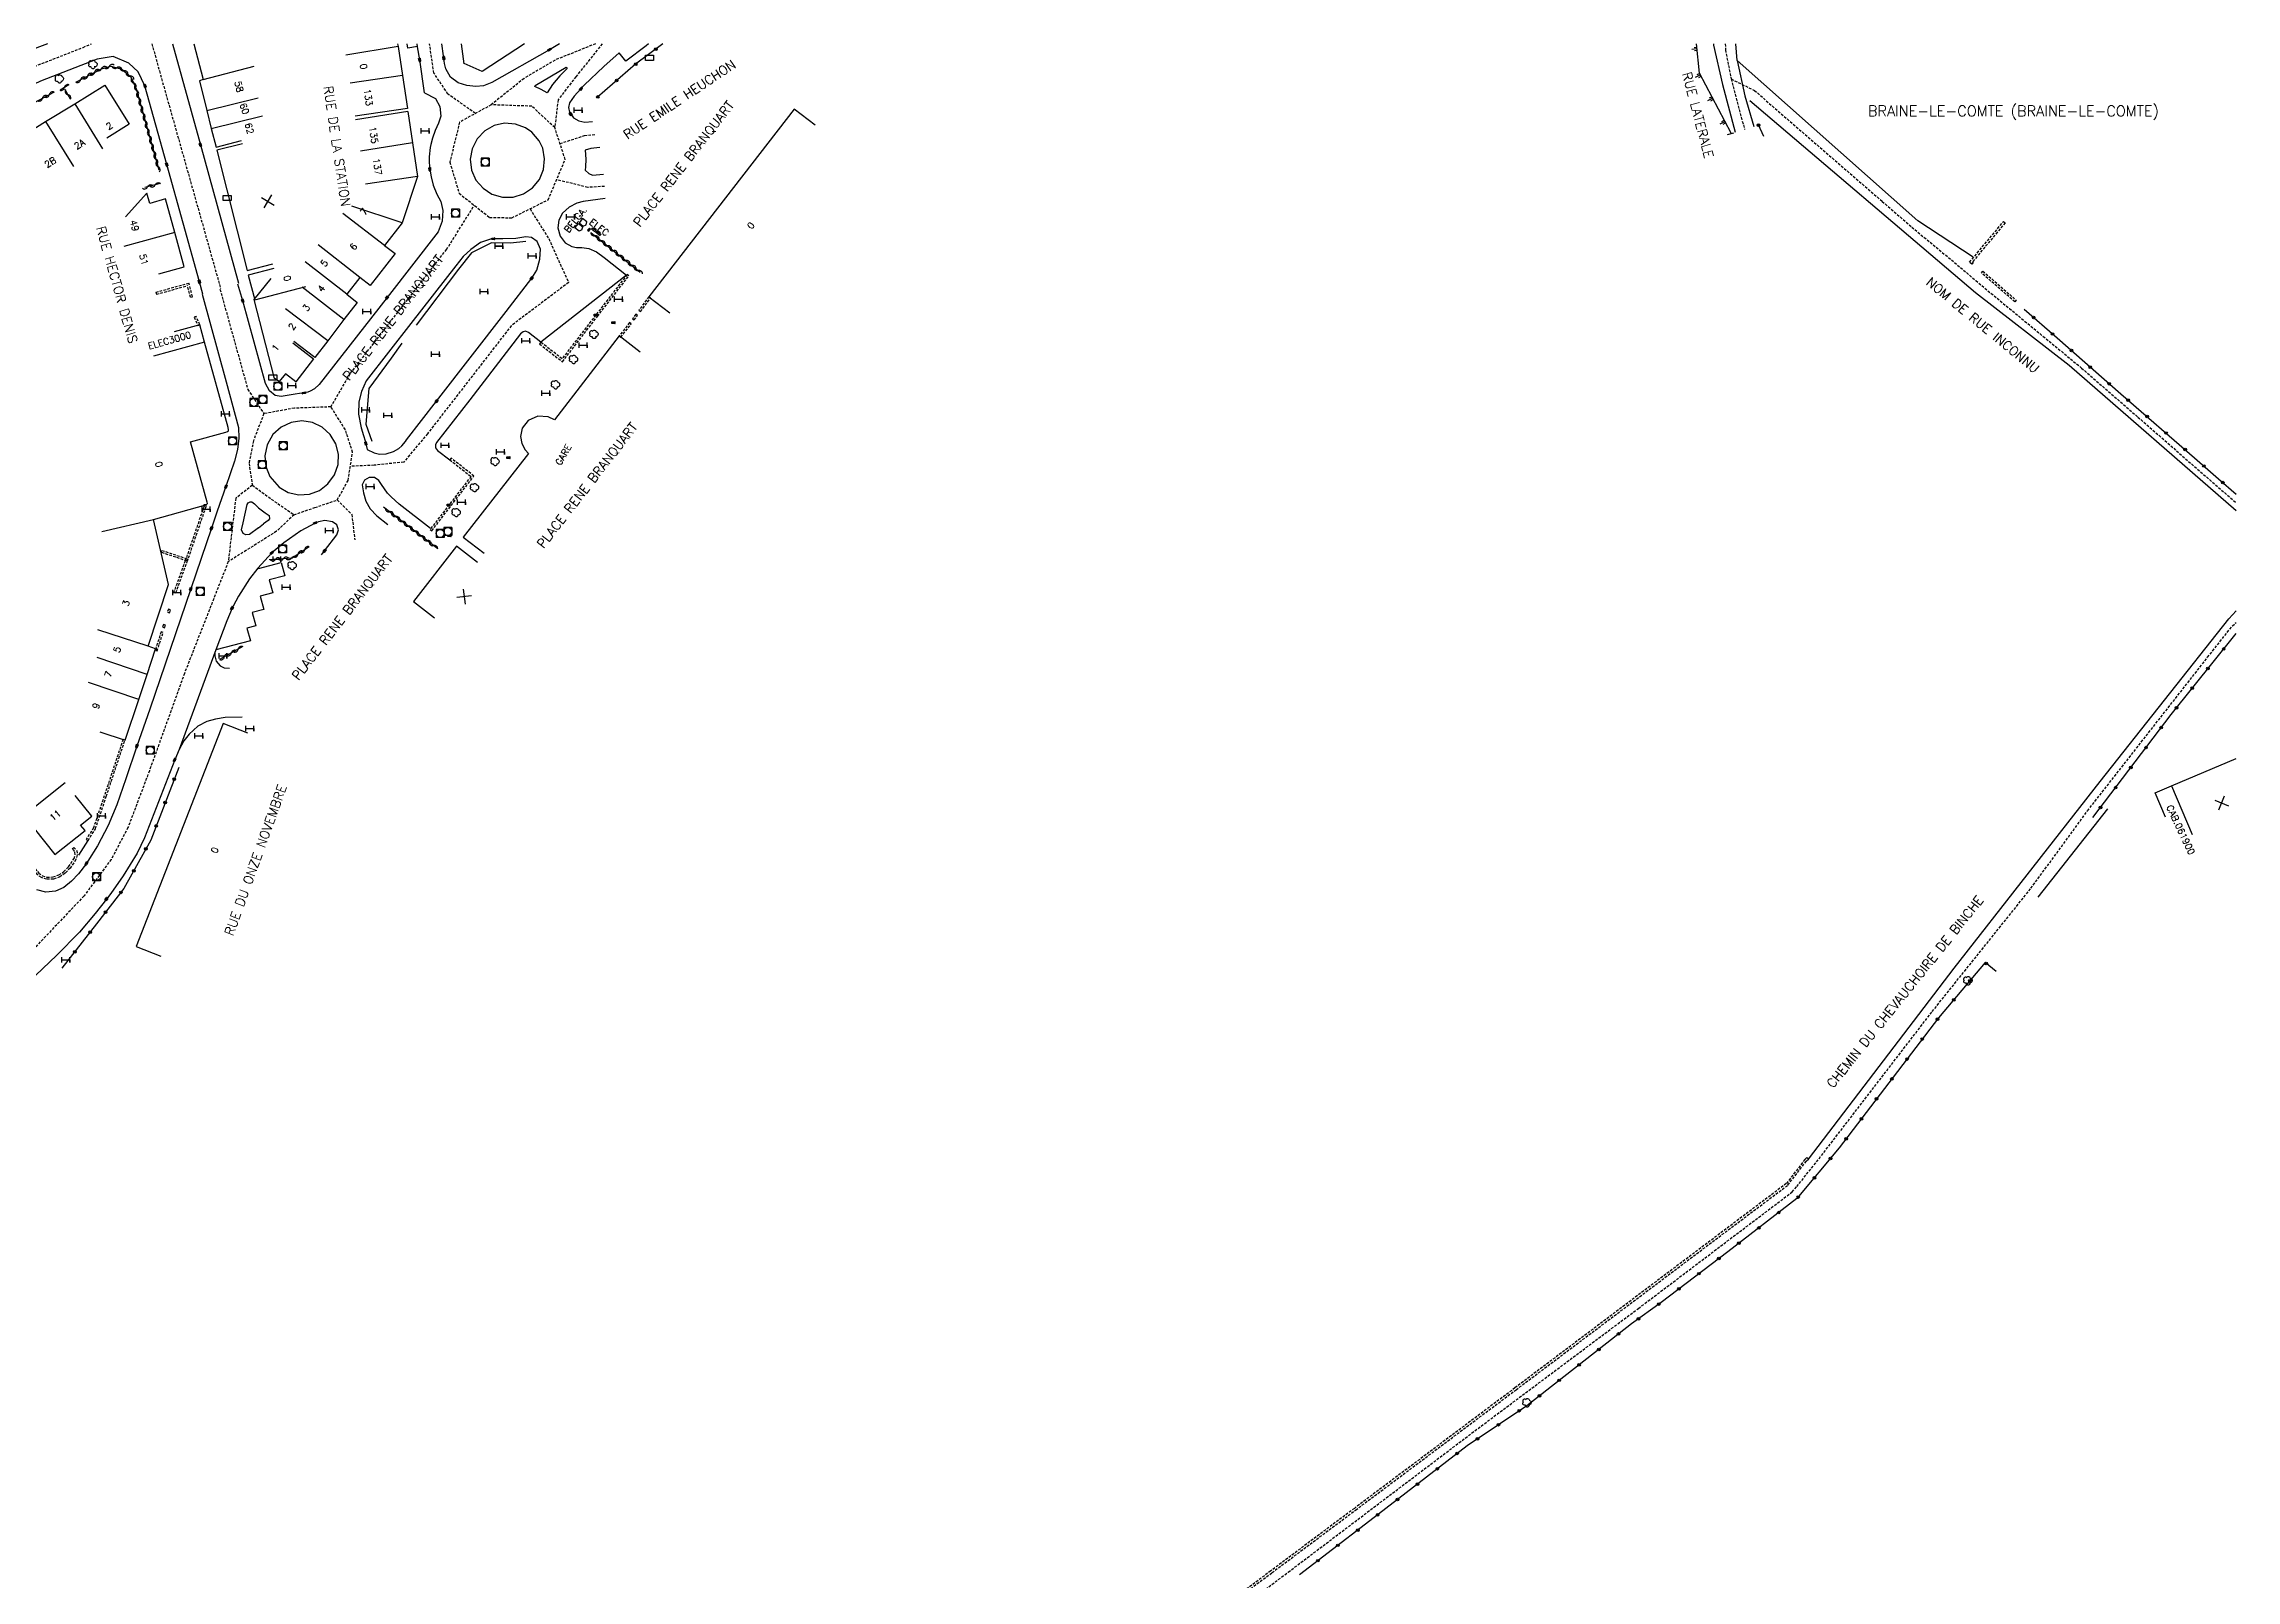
# Model space of a CAD drawing. Header units: millimetres. Extents: x 133000 to 134000, y 143000 to 144000.
# Drawn here: x 133585.3 to 134000, y 143709.3 to 144000 of the extents above; entities that cross this region are included whole.
import ezdxf
from ezdxf.enums import TextEntityAlignment as Align

# ---------------------------------------------------------------- set-up
doc = ezdxf.new("R2010")
doc.units = ezdxf.units.MM
doc.linetypes.add('DASHED', pattern=[0.75, 0.5, -0.25])
doc.layers.get('0').update_dxf_attribs({"linetype": 'CONTINUOUS'})
for name, color, linetype in [('W0001', 6, 'DASHED'), ('W0008', 7, 'CONTINUOUS'), ('W0100', 7, 'CONTINUOUS'), ('W0105', 7, 'CONTINUOUS'), ('W0112', 1, 'DASHED'), ('W0211', 2, 'CONTINUOUS'), ('W0300', 7, 'CONTINUOUS'), ('W0302', 3, 'CONTINUOUS'), ('W0310', 3, 'CONTINUOUS'), ('W0322', 7, 'CONTINUOUS'), ('W0400', 7, 'CONTINUOUS'), ('W0420', 7, 'CONTINUOUS'), ('W0980', 7, 'CONTINUOUS'), ('W0984', 7, 'CONTINUOUS'), ('W0989', 7, 'CONTINUOUS'), ('W0991', 7, 'CONTINUOUS'), ('W1102', 7, 'CONTINUOUS'), ('W1471', 7, 'CONTINUOUS'), ('W1474', 7, 'CONTINUOUS')]:
    doc.layers.add(name, color=color, linetype=linetype)
doc.styles.get("Standard").update_dxf_attribs({"font": 'romans.shx', "width": 0.85})

# ---------------------------------------------------------------- blocks, each defined once
blk = doc.blocks.new('T400')
for p, q in [((-0.15, 0.3), (0.15, 0.3)), ((-0.15, -0.25), (-0.15, 0.3)), ((-0.15, 0.15), (0.15, 0.15)), ((-0.15, 0), (0.15, 0)), ((0.15, 0.3), (0.15, -0.25)), ((-0.15, -0.15), (0.15, -0.15)), ((-0.15, -0.25), (-0.15, -0.3)), ((-0.15, -0.3), (0.15, -0.3)), ((0.15, -0.3), (0.15, -0.25))]:
    blk.add_line(p, q)
blk = doc.blocks.new('T1474')
at = {"color": 0, "linetype": 'Continuous', "flags": 128}
for points in [[(-0.75, -0.5), (-0.75, 0.5)], [(-0.75, 0), (0.75, 0)], [(0.75, 0), (0.75, -0.5), (0.75, 0.5)]]:
    blk.add_lwpolyline(points, dxfattribs=at)
blk = doc.blocks.new('T300')
for p, q in [((-0.8, 0.51), (-0.86, 0.34)), ((-0.86, 0.34), (-0.86, 0.17)), ((-0.86, 0.17), (-0.74, 0.06)), ((-0.69, 0.63), (-0.8, 0.51)), ((-0.8, -0.06), (-0.74, 0.06)), ((-0.74, 0.06), (-0.69, 0.11)), ((-0.57, 0.69), (-0.69, 0.63)), ((-0.46, 0.69), (-0.57, 0.69)), ((-0.29, 0.63), (-0.46, 0.69)), ((-0.29, 0.63), (-0.17, 0.74)), ((-0.23, 0.57), (-0.29, 0.63)), ((-0.17, 0.74), (-0.06, 0.8)), ((-0.06, 0.8), (0.06, 0.8)), ((0.06, 0.8), (0.23, 0.74)), ((0.23, 0.74), (0.34, 0.63)), ((0.34, 0.63), (0.4, 0.51)), ((0.46, 0.46), (0.34, 0.46)), ((0.4, 0.51), (0.4, 0.46)), ((0.57, 0.4), (0.46, 0.46)), ((0.57, 0.4), (0.69, 0.29)), ((0.69, 0.29), (0.74, 0.17)), ((0.74, 0.06), (0.69, -0.17)), ((0.74, 0.17), (0.74, 0.06)), ((-0.8, -0.17), (-0.8, -0.06)), ((-0.8, -0.23), (-0.8, -0.17)), ((-0.74, -0.34), (-0.8, -0.23)), ((-0.69, -0.4), (-0.74, -0.34)), ((-0.51, -0.46), (-0.69, -0.4)), ((-0.4, -0.46), (-0.51, -0.46)), ((-0.4, -0.46), (-0.34, -0.46)), ((-0.34, -0.46), (-0.34, -0.4)), ((-0.34, -0.51), (-0.34, -0.46)), ((-0.29, -0.63), (-0.34, -0.51)), ((-0.17, -0.74), (-0.29, -0.63)), ((-0.06, -0.8), (-0.17, -0.74)), ((0.06, -0.8), (-0.06, -0.8)), ((0.17, -0.74), (0.06, -0.8)), ((0.23, -0.69), (0.17, -0.74)), ((0.29, -0.46), (0.23, -0.46)), ((0.29, -0.63), (0.23, -0.69)), ((0.46, -0.4), (0.29, -0.46)), ((0.34, -0.51), (0.29, -0.63)), ((0.34, -0.51), (0.34, -0.46)), ((0.57, -0.34), (0.46, -0.4)), ((0.63, -0.29), (0.57, -0.34)), ((0.69, -0.17), (0.63, -0.29))]:
    blk.add_line(p, q)
blk = doc.blocks.new('T420')
for p, q in [((0.75, 0.75), (-0.75, 0.75)), ((-0.75, 0.75), (-0.75, -0.75)), ((0.75, 0.75), (0.75, -0.75)), ((0.75, -0.75), (-0.75, -0.75))]:
    blk.add_line(p, q)
blk.add_ellipse((0, 0), major_axis=(-0.53, 0.53), ratio=1, start_param=3.926991, end_param=10.210176)
blk = doc.blocks.new('t991o')
at = {"color": 0, "linetype": 'Continuous'}
for p, q in [((-1, 1), (1, -1)), ((-1, -1), (1, 1))]:
    blk.add_line(p, q, dxfattribs=at)
blk = doc.blocks.new('T1471')
at = {"color": 0, "linetype": 'Continuous', "flags": 128}
blk.add_lwpolyline([(-0.75, -0.5), (-0.75, 0.5), (0.75, 0.5), (0.75, -0.5), (-0.75, -0.5)], dxfattribs=at)
blk = doc.blocks.new('t322o')
at = {"color": 0, "linetype": 'Continuous'}
for radius in [0.25, 0.15]:
    blk.add_circle((0, 0), radius, dxfattribs=at)
blk = doc.blocks.new('t310o')
at = {"color": 0, "linetype": 'Continuous'}
for centre, start, end in [((-0.5, 0.38), 216.8699, 323.1304), ((0.5, -0.37), 36.8699, 143.1303)]:
    blk.add_arc(centre, 0.625, start, end, dxfattribs=at)
blk = doc.blocks.new('t211o')
at = {"color": 0, "linetype": 'Continuous'}
for p, q in [((-0.29, 0.5), (-0.29, 0)), ((0, 1), (0, 0)), ((0.29, 0.5), (0.29, 0))]:
    blk.add_line(p, q, dxfattribs=at)

msp = doc.modelspace()

# ---------------------------------------------------------------- linework, layer by layer
at = {"layer": 'W0001'}
for points in [[(133572.88, 143987), (133576.35, 143990.8), (133579.79, 143993.64), (133583.57, 143995.73), (133592.78, 143999.33), (133594.33, 144000)], [(133605.77, 144000), (133607.19, 143994.87), (133618.78, 143953.66)], [(133659.1, 143994.47), (133658.29, 144000)], [(133689.67, 144000), (133682.03, 143996.93), (133676.16, 143993.46), (133669.94, 143988.46)], [(133690.96, 144000), (133685.96, 143993.78), (133682.6, 143989.41), (133681.97, 143984.16)], [(133903.37, 144000), (133903.41, 143998.82), (133904.47, 143993.35), (133907.01, 143983.82)], [(133666.95, 143986.83), (133661.77, 143990.5), (133659.1, 143994.47)], [(133904.47, 143993.35), (133908.87, 143991.2), (133933.03, 143970.2), (133938.64, 143965.33), (133948.46, 143957.2), (133950.74, 143955.21), (133957.1, 143949.94), (133970.77, 143938.66), (133981.4, 143929.39), (134000, 143913.16)], [(133669.94, 143988.46), (133663.97, 143985.19), (133662.13, 143977.63), (133663.88, 143971.73), (133669.63, 143967.16), (133673.87, 143967.09), (133680.71, 143970.49), (133683.95, 143978.12), (133681.97, 143984.16), (133677.63, 143988.2), (133669.94, 143988.46)], [(133682.96, 143981.14), (133687.58, 143982.65), (133689.82, 143982.86)], [(133691.36, 143973.03), (133688.23, 143972.83), (133682.33, 143974.3)], [(133639.64, 143931.31), (133643.3, 143937.62), (133661.51, 143961.1), (133666.75, 143969.44)], [(133677.29, 143968.79), (133680.83, 143963.14), (133684.59, 143954.84), (133673.75, 143946.67), (133657.9, 143926.24), (133653.41, 143920.87), (133647.83, 143920.26), (133643.31, 143920.07)], [(133618.65, 143953.58), (133623.91, 143934.63), (133626.95, 143930.03)], [(133632.75, 143931.07), (133626.95, 143930.03), (133624.98, 143924.9), (133624.14, 143920.62), (133624.77, 143916.48), (133628.35, 143913.86), (133632.66, 143910.92), (133636.61, 143912.27), (133640.84, 143913.7), (133642.87, 143917.41), (133643.74, 143922.73), (133642.37, 143926.98), (133639.64, 143931.31), (133632.75, 143931.07)], [(133624.77, 143916.48), (133621.63, 143914.02), (133620.21, 143902.03)], [(133640.84, 143913.7), (133643.59, 143910.96), (133644.14, 143906.19)], [(133632.66, 143910.92), (133629.35, 143907.78), (133620.21, 143902.03), (133611.93, 143880.9), (133605.29, 143862.45), (133601.24, 143851.71), (133598.08, 143845.71), (133592.93, 143838.78), (133577.63, 143822.66), (133542.5, 143798.34), (133522.38, 143784.52)], [(133808.64, 143701.78), (133820.72, 143710.86), (133856, 143737.59), (133886.95, 143760.76), (133916.02, 143782.78), (133916.88, 143783.8), (133920.65, 143788.47), (133942.51, 143816.91), (133961.19, 143840.23), (133971.9, 143854.9), (133994.61, 143883.94), (133999.29, 143889.89), (134000, 143890.55)]]:
    msp.add_lwpolyline(points, dxfattribs=at)
at = {"layer": 'W0008'}
for p, q in [((133653.71, 143924.76), (133653.95, 143925.06)), ((133629.87, 143916.13), (133631.55, 143915.14)), ((133625.91, 143908.42), (133626.9, 143909.17))]:
    msp.add_line(p, q, dxfattribs=at)
for points in [[(133615.4, 143952.62), (133614.76, 143954.99), (133608.59, 143977.14), (133604.45, 143992.07), (133603.16, 143994.71), (133601.41, 143996.36), (133598.46, 143997.6), (133595.42, 143997.08), (133584.7, 143992.93), (133583.53, 143992.37), (133581.55, 143991.19), (133579.32, 143989.55), (133576.44, 143986.48), (133572.5, 143981.9)], [(133586.03, 144000), (133584.01, 143999.22), (133580.7, 143997.73), (133578.19, 143996.22), (133575.4, 143994.16), (133573.26, 143992.1)], [(133609.64, 144000), (133614.95, 143980.88), (133622.15, 143954.71)], [(133655.98, 143999.49), (133654.19, 143999.21), (133654.07, 144000)], [(133657.32, 143990.75), (133656.42, 143996.97), (133656.02, 143999.44), (133655.93, 144000)], [(133660.93, 143997.7), (133660.61, 144000)], [(133682.9, 144000), (133682.53, 143999.79), (133680.96, 143998.89), (133670.06, 143992.69), (133668.49, 143992.07), (133667.03, 143991.92), (133665.34, 143992.09), (133663.69, 143992.63), (133662.27, 143993.72), (133661.38, 143995.26), (133661.13, 143996.26), (133660.99, 143997.3), (133660.93, 143997.7)], [(133699.72, 144000), (133699.23, 143999.65), (133695.41, 143996.71), (133694.14, 143998.27), (133691.23, 143995.71), (133687.53, 143992.17), (133686.9, 143991.47), (133685.65, 143990.08), (133684.79, 143988.86), (133684.57, 143987.96), (133684.73, 143987.09), (133684.99, 143986.73), (133685.49, 143986), (133686.52, 143985.42), (133687.63, 143985.19), (133689.12, 143985.32)], [(133901.17, 144000), (133901.17, 143999.77), (133902.82, 143992.32), (133905.26, 143983.28)], [(133950.28, 143959.66), (133939.79, 143966.54), (133905.59, 143996.83), (133905.36, 144000)], [(133905.59, 143996.83), (133907.06, 143990.17), (133908.76, 143984.37)], [(133684.12, 143995.57), (133684.29, 143995.33), (133682.92, 143993.93), (133681.57, 143992.32), (133680.55, 143990.74), (133679.4, 143991.35), (133678.21, 143991.92), (133678.27, 143992.11), (133684.12, 143995.57)], [(133657.32, 143990.75), (133659.39, 143989.64), (133660.23, 143988.14), (133660.41, 143986.33), (133659.99, 143985.01), (133659.35, 143983.61), (133658.83, 143982.15), (133658.53, 143980.96), (133658.42, 143980.4), (133658.24, 143978.63), (133658.21, 143977.56), (133658.32, 143976.28), (133658.57, 143974.81), (133658.98, 143973.27), (133659.69, 143971.58), (133660.42, 143970.16), (133660.8, 143968.49), (133660.66, 143966.45), (133659.94, 143964.41), (133650.25, 143952.01), (133637.42, 143935.54), (133636.55, 143934.7), (133635.73, 143934.26), (133635.27, 143934.1), (133634.49, 143933.96), (133632.89, 143933.7), (133630.23, 143933.25), (133629.07, 143933.49), (133628.01, 143934.32), (133627.29, 143935.75), (133622.95, 143951.36), (133622.05, 143954.54)], [(133679.02, 143981.63), (133677.62, 143983.29), (133676.42, 143984.11), (133674.52, 143984.83), (133672.46, 143984.96), (133670.51, 143984.53), (133668.72, 143983.52), (133667.3, 143982.01), (133666.38, 143980.16), (133665.98, 143978.18), (133666.24, 143976.1), (133667.06, 143974.21), (133668.4, 143972.68), (133670.1, 143971.57), (133672.06, 143970.99), (133674.11, 143971.01), (133676.06, 143971.61), (133677.76, 143972.77), (133679.07, 143974.31), (133679.84, 143976.21), (133680.06, 143978.25), (133679.69, 143980.26), (133679.02, 143981.63)], [(133690.52, 143980.4), (133688.8, 143980.19), (133687.74, 143979.9), (133687.84, 143978.18), (133687.81, 143976.72), (133687.75, 143976.1), (133688.42, 143975.49), (133689.14, 143975.17), (133691.2, 143975.35)], [(133691.52, 143970.71), (133687.36, 143970.19), (133686.13, 143969.87), (133684.71, 143969.12), (133683.46, 143967.98), (133682.74, 143966.61), (133682.54, 143965.17), (133682.99, 143963.58), (133683.95, 143962.32), (133685.17, 143961.67), (133686.07, 143961.45), (133687.1, 143961.49), (133688.43, 143961.28), (133689.88, 143960.64), (133691.3, 143959.58), (133695.55, 143956.23), (133679.34, 143943.53), (133677.02, 143945.39), (133676.41, 143945.62), (133675.98, 143945.53), (133675.51, 143945.14), (133665.88, 143932.67), (133659.62, 143924.55), (133659.39, 143924.12), (133659.43, 143923.56), (133659.81, 143923.08), (133662.12, 143921.29)], [(133653.95, 143925.06), (133659.63, 143932.4), (133672.77, 143949.38), (133677.61, 143955.65), (133678.55, 143957.18), (133679.18, 143959.25), (133679.29, 143961.14), (133678.62, 143962.62), (133677.55, 143963.36), (133676.52, 143963.49), (133674.6, 143963.19), (133672.13, 143963.11), (133670.89, 143963.13), (133670.35, 143963.11), (133669.83, 143963.03), (133667.95, 143962.4), (133666.07, 143961.12), (133664.63, 143959.78), (133663.25, 143958.03), (133654.75, 143947.09), (133646.3, 143936.21), (133645.39, 143934.25), (133644.92, 143932.24), (133644.87, 143929.96), (133645.35, 143927.35), (133645.79, 143925.9), (133646.12, 143924.88), (133646.24, 143924.4), (133646.49, 143923.22), (133647.79, 143922.6), (133648.8, 143922.39), (133650.08, 143922.42), (133651.46, 143922.84), (133652.5, 143923.45), (133653.07, 143923.96), (133653.71, 143924.76)], [(133615.25, 143952.61), (133619.83, 143936.06), (133622.18, 143927.43), (133622.23, 143925.37), (133621.95, 143923.27), (133621.42, 143921.04), (133619.77, 143916.24), (133618.14, 143911.58), (133617.04, 143908.36), (133613.11, 143896.87), (133605.38, 143874.15), (133602.93, 143867.14), (133600.86, 143860.91), (133599.15, 143856.01), (133597.5, 143852.1), (133595.46, 143848.25), (133593.68, 143845.39), (133593.39, 143844.94), (133591.88, 143842.95), (133590.56, 143841.55), (133589.12, 143840.39), (133587.52, 143839.68), (133585.68, 143839.51), (133584, 143839.94)], [(133631.55, 143915.14), (133633.54, 143914.68), (133635.56, 143914.83), (133637.45, 143915.49), (133639.08, 143916.75), (133640.31, 143918.47), (133640.99, 143920.41), (133641.04, 143922.39), (133640.56, 143924.31), (133639.5, 143926.07), (133637.98, 143927.45), (133636.15, 143928.35), (133634.14, 143928.65), (133632.12, 143928.37), (133630.2, 143927.47), (133628.66, 143926.08), (133627.55, 143924.11), (133627.11, 143922.08), (133627.3, 143920.01), (133628.05, 143918.14), (133629.87, 143916.13)], [(133658.48, 143908.28), (133652.54, 143912.92), (133651, 143914.27), (133650.31, 143915.01), (133649.21, 143916.63), (133648.7, 143917.4), (133647.89, 143917.96), (133646.88, 143917.97), (133646.01, 143917.45), (133645.56, 143916.54), (133645.77, 143915.02), (133646.26, 143913.45), (133647.03, 143912.01), (133648.34, 143910.67), (133650.43, 143909.08)], [(133637.84, 143903.3), (133638.42, 143904.09), (133640.74, 143907.11), (133641.07, 143908.04), (133640.78, 143909), (133639.94, 143909.59), (133638.47, 143909.82), (133637.3, 143909.58), (133636.65, 143909.34), (133633.94, 143907.84), (133630.7, 143905.61), (133628.45, 143903.69), (133625.79, 143900.82), (133624.21, 143898.78), (133622.17, 143895.53), (133621.14, 143893.62), (133620.94, 143893.23), (133619.92, 143890.84), (133617.86, 143885.35), (133610.92, 143866.51), (133610.08, 143864.53), (133604.35, 143849.79), (133603.01, 143846.85), (133600.34, 143842.61), (133598, 143839.24), (133597.16, 143838.18), (133595.03, 143835.46), (133592.05, 143831.92), (133587.74, 143827.53), (133583.82, 143823.77)], [(133625.91, 143908.42), (133624.25, 143907.18), (133623.55, 143907.08), (133623.03, 143907.38), (133622.74, 143908.05), (133623.02, 143909.38), (133623.82, 143912.84), (133623.99, 143913.13), (133624.33, 143913.33), (133624.68, 143913.32), (133625.15, 143912.96), (133625.95, 143912.21), (133627.18, 143911.28), (133627.94, 143910.79), (133628.03, 143910.14), (133627.79, 143909.8), (133626.9, 143909.17)], [(133625.78, 143900.82), (133625.93, 143900.71), (133630.25, 143901.84), (133630.9, 143899.35), (133627.97, 143898.6), (133628.62, 143896.1), (133626.27, 143895.5), (133626.93, 143892.98), (133624.73, 143892.41), (133625.4, 143889.89), (133623.76, 143889.46), (133624.42, 143887.07), (133617.87, 143885.35)], [(133617.7, 143884.82), (133617.67, 143884.22), (133617.92, 143883.23), (133618.66, 143882.35), (133619.44, 143881.94), (133620.47, 143881.85)], [(133622.83, 143872.61), (133619.6, 143872.52), (133617.78, 143872.24), (133616.15, 143871.76), (133614.49, 143870.93), (133612.81, 143869.41), (133611.84, 143868.16), (133610.91, 143866.5)]]:
    msp.add_lwpolyline(points, dxfattribs=at)
at = {"layer": 'W0100'}
for p, q in [((133687.12, 143964.79), (133687.27, 143965.39)), ((133687.9, 143965.75), (133688.01, 143966.35)), ((133688.17, 143964.72), (133688.4, 143964.54)), ((133688.4, 143964.54), (133688.76, 143964.98)), ((133689.12, 143965.21), (133688.95, 143964.97)), ((133688.95, 143964.97), (133689.56, 143964.49)), ((133689.86, 143964.64), (133689.7, 143964.42)), ((133689.7, 143964.42), (133690.54, 143963.74))]:
    msp.add_line(p, q, dxfattribs=at)
for points in [[(133613.68, 144000), (133615.48, 143993.23), (133614.75, 143993.02), (133616.16, 143987.39), (133616.99, 143983.99), (133617.9, 143980.48), (133622.74, 143981.73)], [(133652.25, 144000), (133652.33, 143999.49), (133653.16, 143994.02), (133654.09, 143987.79)], [(133664.24, 144000), (133664.8, 143996.19)], [(133676.23, 144000), (133668.24, 143994.74), (133664.83, 143996.27)], [(133580.02, 143981.76), (133585.66, 143985.28), (133591.17, 143988.67), (133596.9, 143992.2), (133601.48, 143984.79), (133597.23, 143982.16)], [(133654.17, 143987.17), (133655.09, 143981.25), (133656.04, 143974.89), (133653.08, 143966.12), (133649.78, 143961.83), (133651.81, 143960.36), (133647.05, 143954.26), (133645.13, 143955.8), (133642.64, 143952.61), (133644.57, 143951.03), (133642.08, 143947.82), (133639.03, 143943.82), (133636.56, 143940.64), (133632.61, 143943.7)], [(133731.23, 143984.6), (133727.27, 143987.66), (133699.76, 143952.15), (133703.71, 143949.09)], [(133622.88, 143981.08), (133618.04, 143979.86), (133623.78, 143957.12), (133628.63, 143958.35)], [(133607.08, 143956.48), (133611.9, 143957.81), (133610.1, 143964.31), (133608.34, 143970.65), (133605.36, 143969.82), (133604.82, 143971.74), (133600.79, 143967.26)], [(133687.12, 143964.79), (133686.6, 143964.55), (133685.79, 143965.16), (133686.49, 143966.03), (133687.27, 143965.39)], [(133688.01, 143966.35), (133687.24, 143966.96), (133686.57, 143966.11), (133687.35, 143965.51), (133687.9, 143965.75)], [(133688.17, 143964.72), (133688.53, 143965.15), (133688.76, 143964.98)], [(133689.12, 143965.21), (133689.73, 143964.73), (133689.56, 143964.49)], [(133689.86, 143964.64), (133690.7, 143963.97), (133690.54, 143963.74)], [(133628.85, 143957.47), (133624.01, 143956.21), (133625.22, 143951.56)], [(133632.41, 143943.45), (133636.36, 143940.38), (133632.99, 143936.03), (133631.07, 143937.55), (133629.87, 143936.09), (133628.96, 143936.69), (133625.09, 143951.65), (133628.33, 143955.61)], [(133595.95, 143869.85), (133600.69, 143868.26), (133603.27, 143875.96), (133604.86, 143880.69), (133606.48, 143885.56), (133605.05, 143886.01), (133608.9, 143897.72), (133606.05, 143910.01), (133615.97, 143912.77), (133616.13, 143912.87), (133616.27, 143913.01), (133616.25, 143913.27), (133613.08, 143924.69), (133619.73, 143926.53), (133620.07, 143926.63), (133620.24, 143926.8), (133620.29, 143927), (133620.18, 143927.42), (133615.74, 143943.56), (133614.82, 143946.85), (133610.01, 143945.51)], [(133698.12, 143941.69), (133694.17, 143944.74), (133681.91, 143928.86), (133680.74, 143929.43), (133678.74, 143929.57), (133676.93, 143928.71), (133675.83, 143927.26), (133675.47, 143925.69), (133675.73, 143924.36), (133676.39, 143923.18), (133676.99, 143922.52), (133664.67, 143906.68), (133668.62, 143903.61)], [(133667.34, 143901.85), (133663.39, 143904.93), (133655.27, 143894.5), (133659.21, 143891.43)], [(133623.92, 143869.56), (133619.26, 143871.38), (133602.81, 143829.21), (133607.46, 143827.4)], [(133986.64, 143853.67), (133984.69, 143858.27), (133987.8, 143859.59), (134000, 143864.76)], [(133581.46, 143862.15), (133577.55, 143859.03), (133581.56, 143854.01), (133587.43, 143846.6), (133593.14, 143851.14), (133592.29, 143852.2), (133594.39, 143853.86), (133591.27, 143857.77)]]:
    msp.add_lwpolyline(points, dxfattribs=at)
at = {"layer": 'W0105'}
msp.add_line((133593.64, 143849.26), (133591.9, 143846.52), dxfattribs=at)
at = {"layer": 'W0112'}
for p, q in [((133949.58, 143958.7), (133956, 143966.38)), ((133949.99, 143958.32), (133949.58, 143958.7)), ((133951.82, 143956.68), (133952.08, 143956.99)), ((133958.13, 143951.18), (133951.82, 143956.68)), ((133606.54, 143953), (133612.77, 143954.75)), ((133606.54, 143953), (133606.65, 143952.61)), ((133606.65, 143952.61), (133612.49, 143954.26)), ((133613.09, 143952.04), (133612.49, 143954.26)), ((133613.48, 143952.15), (133612.77, 143954.75)), ((133613.09, 143952.04), (133613.48, 143952.15)), ((133699.75, 143952.15), (133697.87, 143949.58)), ((133614.14, 143948.43), (133613.77, 143948.28)), ((133614.82, 143946.85), (133614.14, 143948.43)), ((133696.12, 143947.25), (133694.17, 143944.74)), ((133697.31, 143948.83), (133696.67, 143948)), ((133696.67, 143948), (133696.99, 143947.76)), ((133697.87, 143949.58), (133698.19, 143949.34)), ((133683.35, 143940.42), (133679.34, 143943.53)), ((133694.17, 143944.74), (133694.48, 143944.5)), ((133666.13, 143918.16), (133658.41, 143908.14)), ((133662.12, 143921.29), (133666.13, 143918.16)), ((133616.04, 143912.48), (133616.01, 143912.79)), ((133607.52, 143903.78), (133607.65, 143904.16)), ((133612.41, 143902.17), (133607.52, 143903.78)), ((133609.3, 143892.91), (133608.92, 143893.05)), ((133609.1, 143892.37), (133609.3, 143892.91)), ((133608.35, 143890.01), (133607.98, 143890.14)), ((133608.18, 143889.53), (133608.35, 143890.01)), ((133606.49, 143885.25), (133606.76, 143885.14)), ((133606.76, 143885.14), (133607.9, 143888.62)), ((133597.15, 143857.62), (133600.69, 143868.27)), ((133918.74, 143788.66), (133919.08, 143789))]:
    msp.add_line(p, q, dxfattribs=at)
for points in [[(133956, 143966.38), (133956.3, 143966.13), (133950.13, 143958.73)], [(133695.66, 143956.34), (133689.73, 143948.69), (133683.35, 143940.42)], [(133690.05, 143948.44), (133695.98, 143956.09), (133695.66, 143956.34)], [(133950.13, 143958.73), (133950.26, 143958.62), (133949.99, 143958.32)], [(133952.08, 143956.99), (133958.39, 143951.48), (133958.13, 143951.18)], [(133698.19, 143949.34), (133700.08, 143951.91), (133699.75, 143952.15)], [(133613.77, 143948.28), (133614.46, 143946.69), (133614.82, 143946.85)], [(133679.34, 143943.53), (133679.1, 143943.21), (133683.42, 143939.85), (133690.05, 143948.44)], [(133694.48, 143944.5), (133696.44, 143947.01), (133696.12, 143947.25)], [(133696.99, 143947.76), (133697.63, 143948.59), (133697.31, 143948.83)], [(133658.41, 143908.14), (133658.72, 143907.89), (133666.69, 143918.23)], [(133666.69, 143918.23), (133662.37, 143921.61), (133662.12, 143921.29)], [(133610.29, 143896.14), (133612.46, 143902.04), (133616.04, 143912.48)], [(133616.01, 143912.79), (133615.61, 143912.75), (133615.63, 143912.52), (133612.08, 143902.18)], [(133607.65, 143904.16), (133612.53, 143902.55), (133612.41, 143902.17)], [(133612.08, 143902.18), (133609.91, 143896.28), (133610.29, 143896.14)], [(133608.92, 143893.05), (133608.72, 143892.5), (133609.1, 143892.37)], [(133607.98, 143890.14), (133607.8, 143889.67), (133608.18, 143889.53)], [(133606.52, 143885.67), (133606.64, 143885.62), (133606.49, 143885.25)], [(133607.9, 143888.62), (133607.52, 143888.75), (133606.52, 143885.67)], [(133600.69, 143868.27), (133600.31, 143868.39), (133596.77, 143857.74), (133594.73, 143851.67)], [(133593.7, 143849.27), (133595.1, 143851.5), (133597.15, 143857.62)], [(133594.73, 143851.67), (133593.36, 143849.48), (133593.7, 143849.27)], [(133591.02, 143847.98), (133591.57, 143847.35), (133591.65, 143846.54), (133591.4, 143845.68), (133590.32, 143844.05), (133589.34, 143843.07), (133588.36, 143842.42), (133587.18, 143841.97), (133585.86, 143841.95), (133584.89, 143842.26), (133584.11, 143842.81), (133583.86, 143843.14)], [(133591.18, 143847.18), (133590.71, 143847.72), (133591.02, 143847.98)], [(133582.9, 143844.2), (133583.2, 143844.47), (133584.16, 143843.39), (133584.39, 143843.11), (133585.07, 143842.62), (133585.92, 143842.36), (133587.1, 143842.37), (133588.17, 143842.77), (133589.09, 143843.38), (133590.01, 143844.31), (133591.04, 143845.85), (133591.25, 143846.57), (133591.18, 143847.18)], [(133919.08, 143789), (133918.8, 143789.29), (133918.44, 143788.93), (133914.91, 143784.37), (133863.57, 143745.69), (133833.21, 143722.92), (133817.4, 143711.08), (133803.19, 143700.45), (133764.2, 143685.39), (133728.31, 143671.32), (133711.58, 143668.04), (133698.19, 143665.55)], [(133668.37, 143659.83), (133698.27, 143665.15), (133711.66, 143667.65), (133728.42, 143670.93), (133764.34, 143685.01), (133803.39, 143700.09), (133817.64, 143710.76), (133833.45, 143722.6), (133863.81, 143745.37), (133915.2, 143784.08), (133918.74, 143788.66)]]:
    msp.add_lwpolyline(points, dxfattribs=at)
at = {"layer": 'W0211'}
msp.add_lwpolyline([(133904.46, 143983.09), (133898.49, 143994.45), (133897.93, 144000)], dxfattribs=at)
at = {"layer": 'W0302'}
msp.add_line((133962.58, 143838.54), (133975.74, 143855.26), dxfattribs=at)
for points in [[(134000, 143911.67), (133968.44, 143939.16), (133950.67, 143952.88), (133908.03, 143989.22)], [(133676.53, 143962.6), (133673.57, 143962.27), (133670.03, 143962.36), (133666.24, 143960.48), (133663.74, 143957.36), (133655.77, 143946.77)], [(133653.07, 143943.38), (133651.04, 143940.51), (133646.78, 143934.81), (133646.26, 143928.05), (133647.35, 143924.82)], [(133919.09, 143789.01), (133946.66, 143825.1), (133974.27, 143860.43), (133998.64, 143891.2), (134000, 143892.72)]]:
    msp.add_lwpolyline(points, dxfattribs=at)
at = {"layer": 'W0310'}
for p, q in [((133587.27, 143990.88), (133582.42, 143988.29)), ((133590.09, 143992.25), (133588.42, 143991.26)), ((133590.37, 143989.52), (133589.31, 143991.45)), ((133607.38, 143973.55), (133604.43, 143972.79)), ((133688.79, 143964.29), (133698.11, 143956.83)), ((133659.83, 143904.47), (133649.57, 143912.36)), ((133622.96, 143885.95), (133618.56, 143883.5))]:
    msp.add_line(p, q, dxfattribs=at)
for points in [[(133591.4, 143992.73), (133596.21, 143995.29), (133597.99, 143995.8), (133600.1, 143995.23), (133601.79, 143993.76), (133602.8, 143991.47), (133607.09, 143976.15)], [(133635.51, 143904.85), (133632.29, 143902.72), (133627.93, 143902.38)]]:
    msp.add_lwpolyline(points, dxfattribs=at)
at = {"layer": 'W0322'}
for p, q in [((133910.64, 143982.46), (133909.64, 143984.69)), ((133903.82, 143982.84), (133904.97, 143983.14))]:
    msp.add_line(p, q, dxfattribs=at)
for points in [[(133702.42, 144000), (133697.26, 143996.15), (133689.99, 143989.87)], [(133959.92, 143949.82), (133966.12, 143944.35), (133978.18, 143933.77), (133992.14, 143921.7), (133996.63, 143917.72), (134000, 143914.77)], [(133972.89, 143853.61), (133987.72, 143873.11), (134000, 143888.46)], [(133610.86, 143863.1), (133605.57, 143849.36), (133600.48, 143840.18), (133595.3, 143833.48), (133588.76, 143825.1)], [(133954.58, 143824.52), (133952.55, 143826.18), (133943.73, 143815.75), (133924.91, 143791.12), (133916.93, 143781.52), (133903.85, 143771.48), (133891.26, 143761.89), (133885.64, 143757.82), (133865.82, 143742.33), (133854.54, 143734.76), (133835.33, 143719.94), (133822.84, 143710.33)]]:
    msp.add_lwpolyline(points, dxfattribs=at)
at = {"layer": 'W1102'}
for p, q in [((133652.33, 143999.49), (133642.46, 143997.87)), ((133615.48, 143993.23), (133625.14, 143995.79)), ((133653.16, 143994.02), (133643.27, 143992.53)), ((133591.17, 143988.67), (133596.4, 143980.15)), ((133616.16, 143987.39), (133625.86, 143989.81)), ((133585.66, 143985.28), (133590.97, 143976.8)), ((133616.99, 143983.99), (133626.71, 143986.37)), ((133654.09, 143987.79), (133644.2, 143986.31)), ((133654.17, 143987.17), (133644.29, 143985.63)), ((133655.09, 143981.25), (133645.21, 143979.71)), ((133656.04, 143974.89), (133646.15, 143973.42)), ((133649.78, 143961.83), (133641.86, 143967.93)), ((133653.08, 143966.12), (133643.61, 143969.31)), ((133610.1, 143964.31), (133600.47, 143961.64)), ((133645.13, 143955.8), (133637.25, 143961.95)), ((133642.64, 143952.61), (133634.76, 143958.76)), ((133625.22, 143951.56), (133634.9, 143954.07)), ((133642.08, 143947.82), (133634.18, 143953.96)), ((133639.03, 143943.82), (133631.07, 143949.87)), ((133615.74, 143943.56), (133606.1, 143940.91)), ((133596.3, 143907.75), (133606.05, 143910.01)), ((133605.05, 143886.01), (133595.55, 143889.13)), ((133604.86, 143880.69), (133595.39, 143883.88)), ((133603.27, 143875.96), (133593.79, 143879.14)), ((133581.56, 143854.01), (133589.38, 143860.25)), ((133987.8, 143859.59), (133991.71, 143850.39))]:
    msp.add_line(p, q, dxfattribs=at)

# ---------------------------------------------------------------- block references
at = {"layer": 'W0211'}
for p, rotation in [((133898.02, 143999.09), 95.73037143064585), ((133898.65, 143994.15), 117.6969806020997), ((133900.97, 143989.73), 117.6969806020997), ((133903.3, 143985.3), 117.6969806020997)]:
    msp.add_blockref('t211o', p, dxfattribs=dict(at, rotation=rotation))
at = {"layer": 'W0300'}
for p in [(133594.65, 143996.08), (133588.31, 143993.36), (133689.42, 143945.02), (133685.56, 143940.27), (133682.15, 143935.48), (133670.72, 143920.96), (133666.83, 143916.02), (133663.36, 143911.31), (133632.34, 143901.27), (133949.31, 143822.73), (133865.91, 143742.88)]:
    msp.add_blockref('T300', p, dxfattribs=at)
at = {"layer": 'W0310'}
for p, rotation in [((133589.23, 143991.74), 210.5493346089265), ((133592.28, 143993.2), 27.98425304351804), ((133593.61, 143993.9), 27.98425304351804), ((133594.93, 143994.61), 27.98425304351804), ((133596.26, 143995.3), 15.86447592409619), ((133597.7, 143995.71), 15.86447592409619), ((133599.15, 143995.48), 344.862327871063), ((133600.49, 143994.89), 319.0068096092084), ((133601.62, 143993.9), 319.0068096092084), ((133602.3, 143992.59), 293.7905218575148), ((133585.07, 143989.7), 208.0700700016482), ((133586.39, 143990.41), 208.0700700016482), ((133589.89, 143990.4), 118.8244580933722), ((133602.87, 143991.2), 285.6501185747665), ((133603.27, 143989.76), 285.6501185747665), ((133603.68, 143988.31), 285.6501185747665), ((133604.08, 143986.87), 285.6501185747665), ((133604.49, 143985.42), 285.6501185747665), ((133604.89, 143983.98), 285.6501185747665), ((133605.3, 143982.54), 285.6501185747665), ((133605.7, 143981.09), 285.6501185747665), ((133606.11, 143979.65), 285.6501185747665), ((133606.51, 143978.2), 285.6501185747665), ((133606.92, 143976.76), 285.6501185747665), ((133604.95, 143972.92), 194.4202341810056), ((133606.41, 143973.3), 194.4202341810056), ((133689.57, 143963.67), 321.3145659889956), ((133690.74, 143962.73), 321.3145659889956), ((133691.91, 143961.79), 321.3145659889956), ((133693.08, 143960.86), 321.3145659889956), ((133694.26, 143959.92), 321.3145659889956), ((133695.43, 143958.98), 321.3145659889956), ((133696.6, 143958.04), 321.3145659889956), ((133697.77, 143957.11), 321.3145659889956), ((133650.71, 143911.48), 142.4517096264024), ((133651.9, 143910.57), 142.4517096264024), ((133653.09, 143909.65), 142.4517096264024), ((133654.28, 143908.74), 142.4517096264024), ((133655.47, 143907.82), 142.4517096264024), ((133656.66, 143906.91), 142.4517096264024), ((133657.85, 143906), 142.4517096264024), ((133659.04, 143905.08), 142.4517096264024), ((133629.16, 143902.48), 184.4349862320115), ((133630.65, 143902.6), 184.4349862320115), ((133632.15, 143902.71), 184.4349862320115), ((133633.42, 143903.47), 213.4718453176866), ((133634.67, 143904.3), 213.4718453176866), ((133619.46, 143884), 209.1685235997281), ((133620.77, 143884.73), 209.1685235997281), ((133622.08, 143885.46), 209.1685235997281)]:
    msp.add_blockref('t310o', p, dxfattribs=dict(at, rotation=rotation))
at = {"layer": 'W0322'}
for p, rotation in [((133701.08, 143999), 216.7243821235988), ((133693.68, 143993.06), 220.8350652007059), ((133697.28, 143996.16), 216.7243821235988), ((133690.09, 143989.95), 220.8350652007059), ((133909.67, 143984.63), 114.1388173825577), ((133961.7, 143948.24), 318.570238418302), ((133965.27, 143945.1), 318.570238418302), ((133968.83, 143941.97), 318.7585309513894), ((133972.41, 143938.84), 318.7585309513894), ((133975.98, 143935.7), 318.7585309513894), ((133979.56, 143932.58), 319.145834552014), ((133983.15, 143929.48), 319.145834552014), ((133986.74, 143926.37), 319.145834552014), ((133990.34, 143923.26), 319.145834552014), ((133993.91, 143920.13), 318.4124141417374), ((133997.47, 143916.98), 318.8059929764287), ((133997.64, 143885.51), 51.32139952359361), ((133994.67, 143881.8), 51.32139952359361), ((133991.7, 143878.09), 51.32139952359361), ((133988.73, 143874.39), 51.32139952359361), ((133985.83, 143870.63), 52.76900656778572), ((133982.95, 143866.85), 52.76900656778572), ((133610.01, 143860.88), 248.9222050636822), ((133980.08, 143863.07), 52.76900656778572), ((133608.3, 143856.45), 248.9222050636822), ((133974.33, 143855.5), 52.76900656778572), ((133977.21, 143859.28), 52.76900656778572), ((133606.59, 143852.02), 248.9222050636822), ((133604.64, 143847.7), 241.00334040089), ((133602.34, 143843.54), 241.00334040089), ((133599.92, 143839.46), 232.3368131598743), ((133597.02, 143835.7), 232.3368131598743), ((133594.11, 143831.95), 232.0196446071644), ((133591.19, 143828.2), 232.0196446071644), ((133949.64, 143822.75), 229.757609772697), ((133952.74, 143826.02), 140.7918770591356), ((133946.58, 143819.12), 229.757609772697), ((133943.52, 143815.48), 232.6340515516112), ((133940.64, 143811.71), 232.6340515516112), ((133937.75, 143807.93), 232.6340515516112), ((133934.87, 143804.16), 232.6340515516112), ((133931.99, 143800.38), 232.6340515516112), ((133929.11, 143796.61), 232.6340515516112), ((133923.26, 143789.12), 230.2507601709783), ((133926.22, 143792.83), 232.6340515516112), ((133920.22, 143785.47), 230.2507601709783), ((133917.18, 143781.82), 230.2507601709783), ((133913.47, 143778.87), 217.4982356042706), ((133905.94, 143773.08), 217.4982356042706), ((133909.7, 143775.97), 217.4982356042706), ((133902.16, 143770.2), 217.3006840604561), ((133894.61, 143764.44), 217.3006840604561), ((133898.39, 143767.32), 217.3006840604561), ((133890.82, 143761.57), 215.897614225707), ((133883.19, 143755.91), 218.0086929516496), ((133886.97, 143758.79), 215.897614225707), ((133879.45, 143752.99), 218.0086929516496), ((133875.71, 143750.06), 218.0086929516496), ((133868.22, 143744.21), 218.0086929516496), ((133871.97, 143747.14), 218.0086929516496), ((133864.41, 143741.39), 213.8689960072661), ((133856.52, 143736.09), 213.8689960072661), ((133860.46, 143738.74), 213.8689960072661), ((133852.67, 143733.32), 217.6517672041515), ((133845.15, 143727.51), 217.6517672041515), ((133848.91, 143730.42), 217.6517672041515), ((133841.39, 143724.61), 217.6517672041515), ((133833.86, 143718.81), 217.5749200343639), ((133837.62, 143721.71), 217.6517672041515), ((133830.1, 143715.92), 217.5749200343639), ((133826.33, 143713.02), 217.5749200343639)]:
    msp.add_blockref('t322o', p, dxfattribs=dict(at, rotation=rotation))
at = {"layer": 'W0400'}
for p, rotation in [((133656.42, 143996.97), 8.197491455112349), ((133660.99, 143997.3), 187.7591578829046), ((133680.96, 143998.89), 299.7766506923248), ((133604.45, 143992.07), 15.48427916424188), ((133686.9, 143991.47), 138.3220803095373), ((133684.99, 143986.73), 214.714035757141), ((133614.95, 143980.88), 195.5224685963868), ((133608.59, 143977.14), 15.56674190473074), ((133658.32, 143976.28), 4.812674943291689), ((133670.35, 143963.11), 91.52363503239636), ((133614.76, 143954.99), 15.20038534658821), ((133677.61, 143955.65), 322.3636541712738), ((133622.95, 143951.36), 195.5495895979875), ((133650.25, 143952.01), 321.9888497482094), ((133689.73, 143948.69), 90), ((133693.08, 143947.26), 90), ((133634.49, 143933.96), 279.913978799492), ((133659.63, 143932.4), 322.2382974790023), ((133646.24, 143924.4), 192.9880174945965), ((133673.22, 143921.69), 90), ((133619.77, 143916.24), 340.9559637401752), ((133636.65, 143909.34), 110.5013041152366), ((133661.9, 143912.75), 90), ((133617.04, 143908.36), 341.0996563895652), ((133662.07, 143906.91), 90), ((133628.45, 143903.69), 130.4504060485124), ((133638.42, 143904.09), 323.8172488367503), ((133613.11, 143896.87), 341.1506162838317), ((133620.94, 143893.23), 152.7741469672943), ((133602.93, 143867.14), 340.7362444309831), ((133610.08, 143864.53), 157.056171248962), ((133593.39, 143844.94), 326.9264260045685), ((133597.16, 143838.18), 141.6768711153267)]:
    msp.add_blockref('T400', p, dxfattribs=dict(at, rotation=rotation))
at = {"layer": 'W0420'}
for p in [(133668.82, 143977.62), (133663.2, 143967.94), (133629.58, 143935.2), (133625.07, 143932.16), (133626.76, 143932.72), (133621.01, 143924.86), (133630.61, 143923.94), (133626.65, 143920.38), (133620.06, 143908.68), (133660.3, 143907.37), (133661.75, 143907.75), (133630.5, 143904.42), (133614.91, 143896.4), (133605.45, 143866.33), (133595.28, 143842.4)]:
    msp.add_blockref('T420', p, dxfattribs=at)
at = {"layer": 'W0991'}
for p, rotation in [((133627.7, 143970.2), 284.1765341322435), ((133664.85, 143895.41), 232.0819832194429), ((133997.25, 143856.39), 22.9436061753187)]:
    msp.add_blockref('t991o', p, dxfattribs=dict(at, rotation=rotation))
at = {"layer": 'W1471'}
for p in [(133699.88, 143997.33), (133620, 143970.83), (133628.66, 143936.87)]:
    msp.add_blockref('T1471', p, dxfattribs=at)
at = {"layer": 'W1474'}
for p in [(133686.4, 143987.46), (133657.44, 143983.54), (133659.41, 143967.29), (133684.95, 143967.29), (133671.42, 143961.78), (133671.42, 143961.74), (133677.72, 143959.87), (133668.59, 143953.13), (133694.05, 143951.71), (133646.41, 143949.34), (133676.52, 143943.84), (133687.34, 143943), (133659.41, 143941.28), (133632.26, 143935.37), (133680.3, 143933.9), (133619.68, 143930.02), (133646.21, 143930.75), (133650.38, 143929.71), (133661.21, 143924.04), (133671.7, 143922.79), (133647.07, 143916.27), (133664.33, 143913.26), (133616.03, 143911.96), (133639.34, 143907.92), (133629.43, 143902.51), (133631.17, 143897.21), (133610.48, 143896.2), (133619.22, 143884.23), (133614.64, 143869.09), (133624.31, 143870.45), (133596.26, 143853.94), (133589.51, 143826.7)]:
    msp.add_blockref('T1474', p, dxfattribs=at)

# ---------------------------------------------------------------- texts
at = {"layer": 'W0980'}
msp.add_text('BRAINE-LE-COMTE (BRAINE-LE-COMTE)', height=2, dxfattribs=at).set_placement((133957.87, 143987.16), align=Align.MIDDLE)
at = {"layer": 'W0984'}
for s, height, rotation, p in [('BELGA.', 1.249, 50.9376, (133685.9, 143966.73)), ('ELEC', 1.25, 322.4969, (133690.38, 143965.27)), ('ELEC3000', 1.25, 15.5655, (133609.11, 143943.89)), ('GARE', 1.25, 59.9199, (133683.61, 143922.27)), ('CAB.061900', 1.25, 295.3164, (133989.51, 143851.29))]:
    msp.add_text(s, height=height, rotation=rotation, dxfattribs=at).set_placement(p, align=Align.MIDDLE)
at = {"layer": 'W0989'}
for s, rotation, p in [('RUE EMILE HEUCHON', 33.6724, (133705.57, 143989.49)), ('RUE LATERALE', 284.9011, (133898.2, 143986.53)), ('RUE DE LA STATION', 278.3557, (133640.79, 143980.64)), ('PLACE RENE BRANQUART', 52.1756, (133706.41, 143977.27)), ('RUE HECTOR DENIS', 285.7029, (133599.18, 143954.42)), ('PLACE RENE BRANQUART', 52.1756, (133651.46, 143948.14)), ('NOM DE RUE INCONNU', 320.3826, (133952.07, 143946.76)), ('PLACE RENE BRANQUART', 52.1756, (133688.17, 143916.43)), ('PLACE RENE BRANQUART', 52.1756, (133641.84, 143891.48)), ('RUE DU ONZE NOVEMBRE', 70.2116, (133625.38, 143845.57)), ('CHEMIN DU CHEVAUCHOIRE DE BINCHE', 51.3012, (133937.36, 143820.65))]:
    msp.add_text(s, height=1.75, rotation=rotation, dxfattribs=at).set_placement(p, align=Align.MIDDLE)
at = {"layer": 'W0991'}
for s, rotation, p in [('58', 284.0227, (133622.25, 143991.9)), ('0', 278.5792, (133645.82, 143995.71)), ('60', 289.6156, (133623.28, 143987.74)), ('133', 278.5146, (133646.7, 143989.87)), ('2', 31.6752, (133597.71, 143984.48)), ('62', 284.4656, (133624.22, 143983.99)), ('2A', 31.5705, (133592.08, 143981.01)), ('135', 278.8458, (133647.72, 143982.74)), ('2B', 32.02, (133586.56, 143977.58)), ('137', 278.4832, (133648.42, 143976.76)), ('7', 52.4026, (133645.89, 143968.25)), ('49', 285.5299, (133602.48, 143965.61)), ('0', 52.2284, (133719.05, 143965.62)), ('51', 285.4763, (133604.26, 143959.19)), ('6', 52.0097, (133643.91, 143961.62)), ('0', 284.5554, (133631.39, 143955.64)), ('5', 52.0088, (133638.37, 143958.51)), ('4', 52.1608, (133637.8, 143953.72)), ('2', 52.136, (133632.27, 143946.52)), ('3', 52.7474, (133634.99, 143950.06)), ('1', 52.2396, (133629.14, 143942.49)), ('0', 101.4792, (133607.1, 143920.45)), ('3', 71.8218, (133600.88, 143894.17)), ('5', 71.5612, (133599.21, 143885.39)), ('7', 71.4, (133597.55, 143880.74)), ('9', 71.4649, (133595.21, 143874.75)), ('11', 38.5714, (133587.49, 143854.02)), ('0', 70.339, (133617.65, 143847.46))]:
    msp.add_text(s, height=1.25, rotation=rotation, dxfattribs=at).set_placement(p, align=Align.MIDDLE)

doc.saveas('drawing.dxf')
